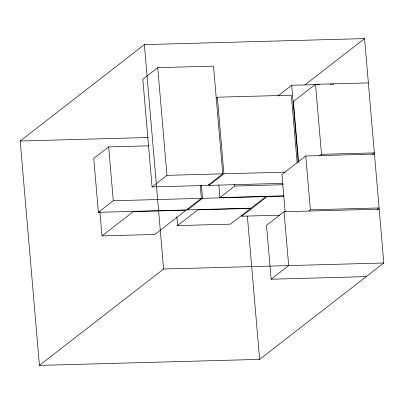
<?xml version="1.0" encoding="UTF-8"?>
<svg xmlns="http://www.w3.org/2000/svg" width="404" height="404" viewBox="0 0 404 404"><rect width="100%" height="100%" fill="white"/><g stroke="black" fill="none" stroke-linecap="round" stroke-linejoin="round"><path stroke-width="0.61" d="M20.2 141.006L144.369 44.622L364.565 38.607L383.8 262.994L259.631 359.378L39.435 365.393L20.2 141.006L148.278 137.506M157.732 67.655L142.829 79.219L152.066 186.926L207.848 185.406L222.745 173.836L213.514 66.13L157.732 67.655L166.963 175.361L152.066 186.926M148.935 145.804L108.671 146.904L93.768 158.469L98.384 212.322L186.461 209.918L201.364 198.349L200.238 185.199M215.867 98.369L217.357 97.213L291.34 95.192L297.152 162.994M98.384 212.322L113.287 200.758L201.364 198.349M277.76 96.081L291.668 85.284L319.352 84.532M101.995 235.906L133.285 211.62L186.133 210.176L154.843 234.461L101.995 235.906L99.914 211.62M304.959 84.87L364.565 38.607M368.357 82.886L315.514 84.33L293.41 101.485L298.556 161.494M208.913 184.118L209.019 185.37L223.922 173.806L285.365 172.124M187.638 209.883L202.54 198.319L265.953 196.586L251.056 208.151L187.638 209.883L187.532 208.636M177.593 225.594L197.874 209.853L250.722 208.408L230.442 224.154L177.593 225.594L176.846 216.827M218.822 185.067L219.897 197.596L234.8 186.032L283.118 184.709M374.463 154.091L305.762 155.969L281.921 174.472L285.143 212.044M39.435 365.393L163.605 269.014L383.8 262.994M241.693 214.968L241.799 216.216L267.13 196.556L284.113 196.091M319.549 155.863L321.513 154.338L374.362 152.894L372.397 154.419M379.184 209.141L284.057 211.741L266.509 225.361L271.129 279.214L366.251 276.619M308.888 210.979L310.378 209.822L379.078 207.944L377.094 209.489M271.129 279.214L288.678 265.595L284.057 211.741M330.043 84.239L333.82 84.133M166.963 175.361L222.745 173.836M209.019 185.37L283.007 183.35M219.897 197.596L283.906 195.849M241.799 216.216L279.548 215.186M315.514 84.33L321.513 154.338M305.762 155.969L310.378 209.822M291.668 85.284L298.273 162.352M282.583 183.219L282.689 184.477M247.344 216.069L259.631 359.378M234.638 184.153L234.8 186.032M217.357 97.213L223.922 173.806M201.414 185.189L202.54 198.319M144.369 44.622L163.605 269.014M108.671 146.904L113.287 200.758"/></g></svg>
